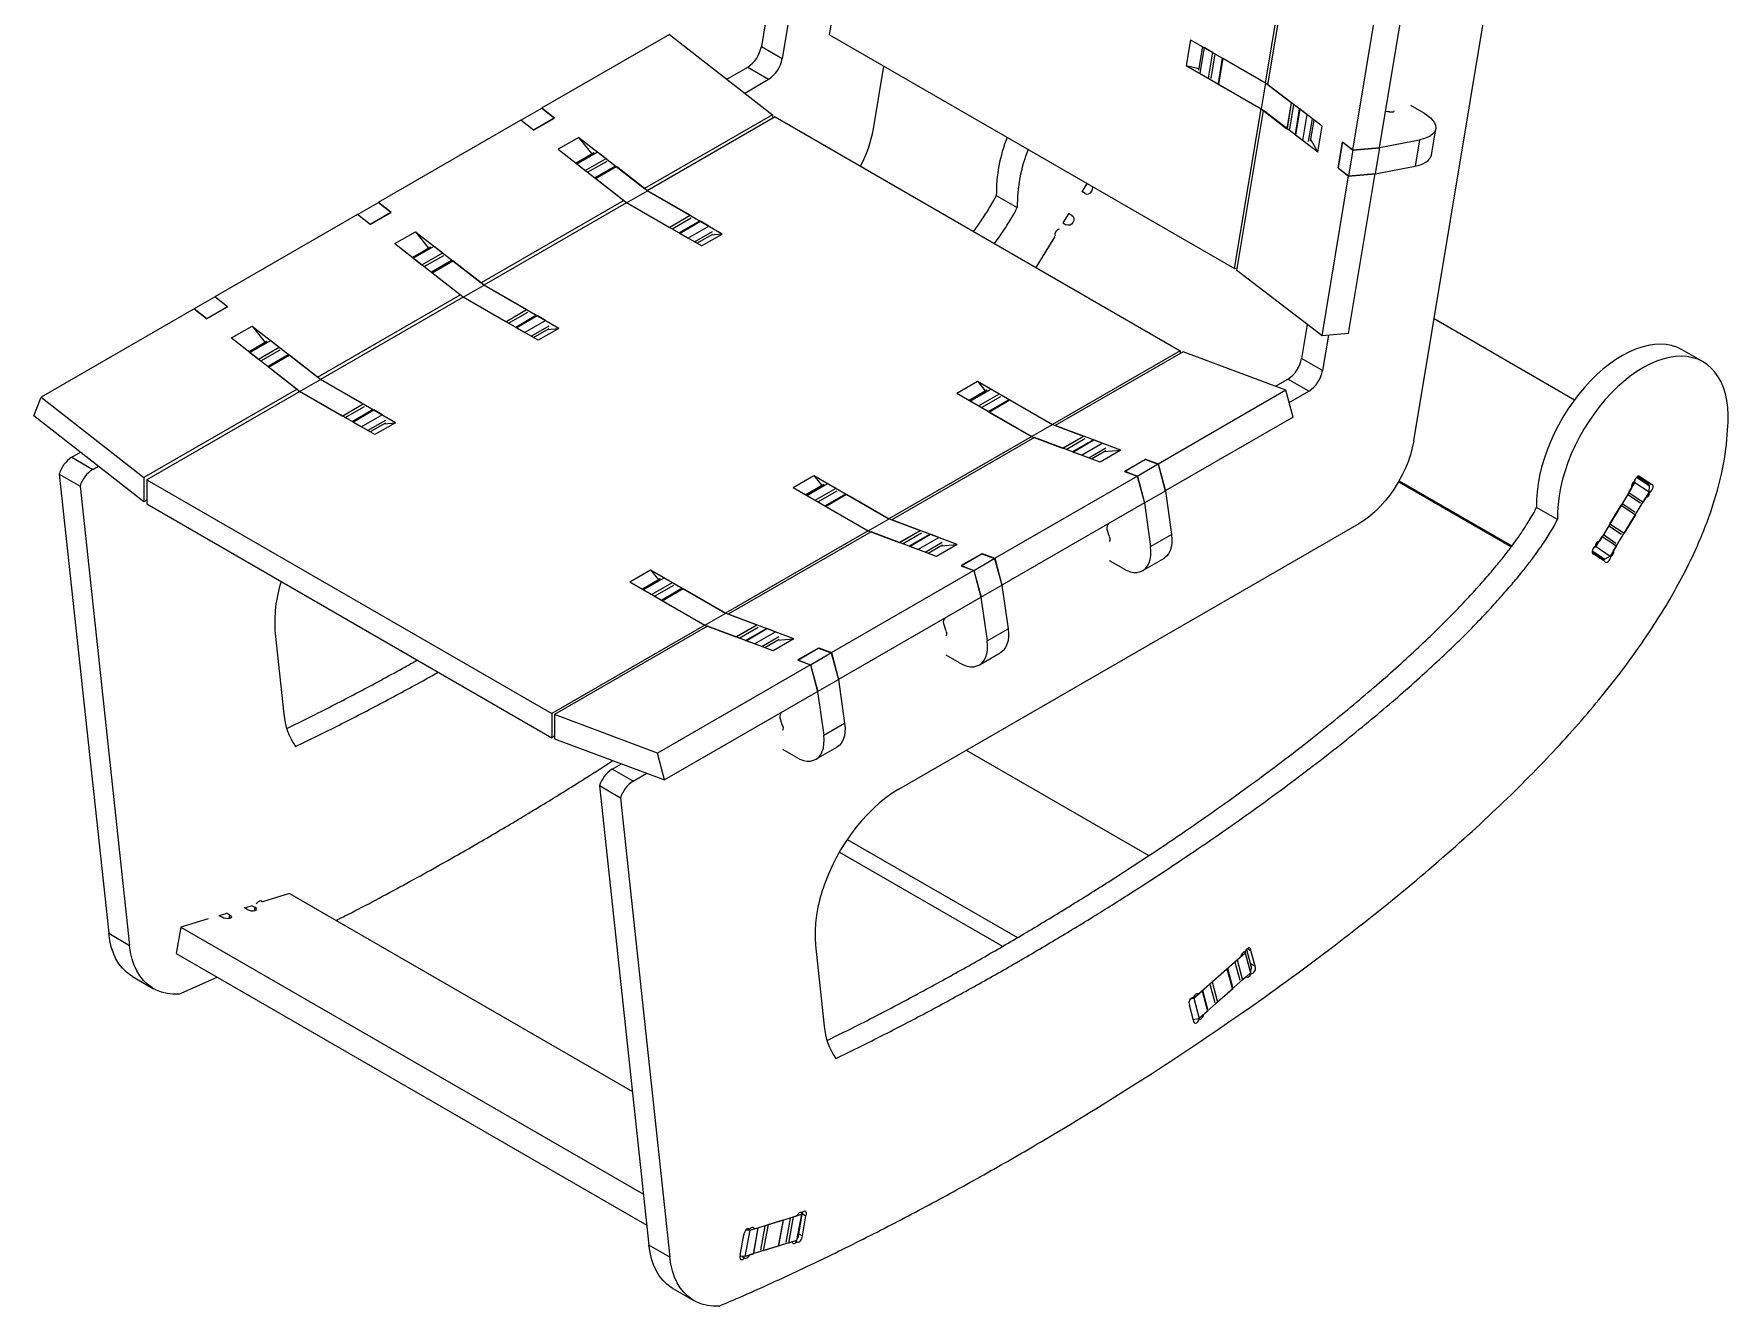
# Model space of a CAD drawing. Header units: millimetres. Extents: x 32 to 221, y 24 to 172.
# Drawn here: x 178.32 to 221.2, y 118.75 to 150.95 of the extents above; entities that cross this region are included whole.
import ezdxf

# ---------------------------------------------------------------- set-up
doc = ezdxf.new("R2010")
doc.units = ezdxf.units.MM

msp = doc.modelspace()

# ---------------------------------------------------------------- linework, layer by layer
at = {"color": 7, "linetype": 'Continuous', "lineweight": 15}
for p, q in [((213.24279, 140.65107), (216.36846, 159.43645)), ((198.456, 150.9295), (199.12933, 154.97624)), ((209.49117, 149.71112), (210.24242, 154.22615)), ((209.54969, 149.66625), (210.30094, 154.18128)), ((211.70462, 148.01391), (212.45588, 152.52895)), ((212.37346, 148.07096), (213.12472, 152.58599)), ((196.89466, 151.62203), (196.73022, 150.63373)), ((197.43598, 151.38193), (197.26055, 150.32757)), ((194.4074, 150.9405), (191.16885, 149.07092)), ((194.4074, 150.9405), (197.01147, 148.90697)), ((196.73022, 150.63373), (197.26055, 150.32757)), ((198.456, 150.9295), (208.70905, 145.01054)), ((207.59399, 150.80634), (207.4852, 150.1525)), ((207.59399, 150.80634), (209.49117, 149.71112)), ((207.8936, 150.63338), (207.79455, 150.03808)), ((207.93627, 150.61359), (207.82601, 149.95091)), ((207.93627, 150.61359), (208.1484, 150.49113)), ((195.85866, 149.8072), (196.38439, 150.1107)), ((196.38439, 150.1107), (196.91472, 149.80455)), ((199.56649, 148.54622), (199.83097, 150.13574)), ((207.4852, 150.1525), (209.38238, 149.05728)), ((207.4852, 150.1525), (207.80052, 150.07393)), ((208.1484, 150.49113), (208.03814, 149.82845)), ((208.3964, 150.34312), (208.2893, 149.69947)), ((208.41357, 150.33805), (208.30331, 149.67537)), ((208.41357, 150.33805), (209.49191, 149.71554)), ((196.30949, 149.45515), (196.91472, 149.80455)), ((207.82601, 149.95091), (208.03814, 149.82845)), ((208.30331, 149.67537), (209.38164, 149.05286)), ((209.49191, 149.71554), (209.38164, 149.05286)), ((209.49191, 149.71554), (210.14314, 149.21619)), ((210.92293, 148.6133), (209.54969, 149.66625)), ((190.64206, 148.76681), (191.17239, 149.07296)), ((190.96234, 148.5167), (191.49267, 148.82286)), ((191.48913, 148.82082), (190.96587, 148.51875)), ((191.48913, 148.82082), (191.16885, 149.07092)), ((191.49267, 148.82286), (191.17239, 149.07296)), ((197.01147, 148.90697), (193.77293, 147.03739)), ((197.08219, 148.85175), (193.84364, 146.98217)), ((197.01147, 148.90697), (197.01147, 148.81093)), ((197.08219, 148.85175), (207.33523, 142.93279)), ((208.70905, 145.01054), (209.38238, 149.05728)), ((208.76756, 144.96567), (209.44089, 149.01241)), ((209.38164, 149.05286), (210.03288, 148.55351)), ((210.81413, 147.95946), (209.44089, 149.01241)), ((210.14314, 149.21619), (210.03288, 148.55351)), ((210.14487, 149.20989), (210.03617, 148.55663)), ((210.34625, 149.05547), (210.23879, 148.40958)), ((210.35744, 149.05188), (210.24718, 148.3892)), ((210.53559, 148.91527), (210.35744, 149.05188)), ((210.53559, 148.91527), (210.42533, 148.2526)), ((212.52685, 148.99283), (212.6107, 148.9877)), ((213.506, 148.9429), (213.16775, 149.13817)), ((190.64559, 148.76885), (187.03228, 146.68293)), ((190.96234, 148.5167), (190.64206, 148.76681)), ((190.96587, 148.51875), (190.64559, 148.76885)), ((210.42533, 148.2526), (210.24718, 148.3892)), ((210.63194, 148.23846), (210.72018, 148.76876)), ((210.81413, 147.95946), (210.92293, 148.6133)), ((213.69052, 147.88657), (213.80079, 148.54925)), ((192.11347, 148.33326), (191.59022, 148.03119)), ((191.59022, 148.03119), (193.24967, 146.73532)), ((192.05563, 147.66295), (192.58596, 147.9691)), ((192.11347, 148.33326), (193.77293, 147.03739)), ((192.4451, 147.92072), (192.11347, 148.33326)), ((192.58596, 147.9691), (192.80125, 147.80098)), ((210.63723, 148.27024), (210.81413, 147.95946)), ((211.44032, 148.22155), (211.33006, 147.55888)), ((211.3308, 147.5633), (211.43959, 148.21714)), ((211.43959, 148.21714), (211.70462, 148.01391)), ((211.44032, 148.22155), (211.70536, 148.01833)), ((211.70536, 148.01833), (211.5951, 147.35566)), ((211.70462, 148.01391), (212.37346, 148.07096)), ((211.70536, 148.01833), (212.3742, 148.07538)), ((212.3742, 148.07538), (212.26394, 147.4127)), ((212.3742, 148.07538), (213.39061, 148.27152)), ((213.39061, 148.27152), (213.28035, 147.60885)), ((192.4889, 147.946), (192.03492, 147.68392)), ((192.05563, 147.66295), (192.27092, 147.49483)), ((192.27092, 147.49483), (192.80125, 147.80098)), ((193.02766, 147.60133), (192.51768, 147.30693)), ((192.52987, 147.29261), (193.0602, 147.59876)), ((192.53156, 147.29609), (193.0543, 147.59786)), ((193.84717, 146.98421), (193.0602, 147.59876)), ((211.33006, 147.55888), (211.5951, 147.35566)), ((211.3308, 147.5633), (211.59583, 147.36007)), ((212.26394, 147.4127), (213.28035, 147.60885)), ((193.31684, 146.67806), (192.52987, 147.29261)), ((204.84743, 146.95725), (204.97421, 147.16661)), ((210.9225, 143.31333), (211.59583, 147.36007)), ((211.59134, 143.37038), (212.26467, 147.41712)), ((211.5951, 147.35566), (212.26394, 147.4127)), ((211.59583, 147.36007), (212.26467, 147.41712)), ((186.50548, 146.37882), (187.03581, 146.68497)), ((187.35256, 146.43282), (187.03228, 146.68293)), ((187.35609, 146.43486), (187.03581, 146.68497)), ((193.24967, 146.73532), (189.63635, 144.6494)), ((193.32038, 146.6801), (189.70706, 144.59418)), ((193.31684, 146.67806), (193.84717, 146.98421)), ((194.39518, 146.05555), (193.31684, 146.67806)), ((195.21755, 145.58489), (193.32038, 146.6801)), ((195.74081, 145.88696), (193.84364, 146.98217)), ((194.92551, 146.3617), (193.84717, 146.98421)), ((202.67806, 146.8635), (203.20839, 146.55735)), ((204.92389, 146.91311), (204.84242, 146.96014)), ((186.50902, 146.38086), (182.8957, 144.29493)), ((186.82576, 146.12871), (186.50548, 146.37882)), ((186.8293, 146.13075), (186.50902, 146.38086)), ((186.82576, 146.12871), (187.35609, 146.43486)), ((187.35256, 146.43282), (186.8293, 146.13075)), ((194.39518, 146.05555), (194.92551, 146.3617)), ((204.36856, 146.16651), (204.51068, 146.40119)), ((204.58733, 146.35736), (204.50587, 146.40439)), ((204.58733, 146.35736), (204.60319, 146.34683)), ((187.45364, 145.6432), (187.9769, 145.94527)), ((187.9769, 145.94527), (189.63635, 144.6494)), ((187.9769, 145.94527), (188.30853, 145.53273)), ((195.16214, 146.20906), (194.64924, 145.91297)), ((194.66035, 145.90247), (195.19067, 146.20863)), ((194.87248, 145.78001), (194.66035, 145.90247)), ((194.87248, 145.78001), (195.40281, 146.08617)), ((195.09673, 145.65463), (195.50002, 145.88744)), ((195.40281, 146.08617), (195.19067, 146.20863)), ((195.21755, 145.58489), (195.74081, 145.88696)), ((195.74081, 145.88696), (195.45489, 145.86139)), ((204.15636, 145.82727), (203.68101, 145.04233)), ((204.36356, 146.1694), (204.44502, 146.12237)), ((187.45364, 145.6432), (189.11309, 144.34733)), ((188.35232, 145.55801), (187.89834, 145.29593)), ((187.91906, 145.27495), (188.44939, 145.58111)), ((188.13434, 145.10683), (188.66467, 145.41299)), ((188.44939, 145.58111), (188.66467, 145.41299)), ((187.91906, 145.27495), (188.13434, 145.10683)), ((188.89108, 145.21334), (188.3811, 144.91894)), ((188.3933, 144.90461), (188.92363, 145.21077)), ((188.39499, 144.9081), (188.91773, 145.20987)), ((189.7106, 144.59622), (188.92363, 145.21077)), ((208.70905, 145.01054), (208.77888, 145.03371)), ((210.9225, 143.31333), (208.76756, 144.96567)), ((189.18027, 144.29007), (188.3933, 144.90461)), ((189.18027, 144.29007), (189.7106, 144.59622)), ((191.60424, 143.49896), (189.70706, 144.59418)), ((190.78894, 143.97371), (189.7106, 144.59622)), ((182.36891, 143.99082), (182.89924, 144.29698)), ((183.21598, 144.04483), (182.8957, 144.29493)), ((183.21952, 144.04687), (182.89924, 144.29698)), ((189.11309, 144.34733), (185.49978, 142.2614)), ((189.1838, 144.29211), (185.57049, 142.20619)), ((190.25861, 143.66756), (189.18027, 144.29007)), ((191.08098, 143.19689), (189.1838, 144.29211)), ((182.37244, 143.99286), (178.4975, 141.75591)), ((182.68919, 143.74072), (182.36891, 143.99082)), ((182.69272, 143.74276), (182.37244, 143.99286)), ((182.68919, 143.74072), (183.21952, 144.04687)), ((183.21598, 144.04483), (182.69272, 143.74276)), ((190.25861, 143.66756), (190.78894, 143.97371)), ((191.02557, 143.82107), (190.51266, 143.52497)), ((190.52377, 143.51448), (191.0541, 143.82063)), ((190.7359, 143.39202), (191.26623, 143.69817)), ((191.26623, 143.69817), (191.0541, 143.82063)), ((213.75778, 143.74621), (217.3142, 141.69314)), ((183.31707, 143.2552), (183.84033, 143.55728)), ((183.31707, 143.2552), (184.97652, 141.95933)), ((183.84033, 143.55728), (185.49978, 142.2614)), ((183.84033, 143.55728), (184.17195, 143.14473)), ((190.7359, 143.39202), (190.52377, 143.51448)), ((190.96016, 143.26664), (191.36344, 143.49945)), ((191.60424, 143.49896), (191.08098, 143.19689)), ((191.31831, 143.4734), (191.60424, 143.49896)), ((210.54971, 143.59918), (210.40651, 142.73857)), ((211.59134, 143.37038), (210.9225, 143.31333)), ((211.08573, 143.32726), (210.93684, 142.43242)), ((184.21575, 143.17001), (183.76177, 142.90794)), ((183.78248, 142.88696), (184.31281, 143.19311)), ((183.78248, 142.88696), (183.99777, 142.71884)), ((183.99777, 142.71884), (184.5281, 143.02499)), ((184.75451, 142.82535), (184.24453, 142.53094)), ((184.25672, 142.51662), (184.78705, 142.82277)), ((184.25841, 142.52011), (184.78115, 142.82188)), ((184.31281, 143.19311), (184.5281, 143.02499)), ((185.57402, 142.20823), (184.78705, 142.82277)), ((207.33523, 142.93279), (204.09668, 141.06321)), ((207.40594, 142.90637), (204.1674, 141.03679)), ((207.33523, 142.93279), (207.33523, 142.86555)), ((210.01002, 141.9333), (207.40594, 142.90637)), ((220.56972, 142.64895), (220.03939, 142.9551)), ((185.04369, 141.90207), (184.25672, 142.51662)), ((210.93684, 142.43242), (210.40651, 142.73857)), ((184.97652, 141.95933), (181.10157, 139.72237)), ((185.04369, 141.90207), (185.57402, 142.20823)), ((187.46766, 141.11097), (185.57049, 142.20619)), ((186.65236, 141.58572), (185.57402, 142.20823)), ((201.67625, 141.85636), (202.19951, 142.15843)), ((202.01426, 141.65715), (202.54459, 141.9633)), ((202.19951, 142.15843), (204.09668, 141.06321)), ((202.19951, 142.15843), (202.39651, 141.91336)), ((202.54459, 141.9633), (202.75672, 141.84084)), ((209.74397, 142.03271), (210.06068, 142.21554)), ((210.59101, 141.90939), (210.06068, 142.21554)), ((178.31612, 141.28514), (178.4975, 141.75591)), ((178.4975, 141.75591), (181.10157, 139.72237)), ((185.04723, 141.90411), (181.17228, 139.66716)), ((186.12203, 141.27956), (185.04369, 141.90207)), ((186.9444, 140.8089), (185.04723, 141.90411)), ((186.12203, 141.27956), (186.65236, 141.58572)), ((201.67625, 141.85636), (203.57343, 140.76114)), ((202.4403, 141.93865), (201.98701, 141.67696)), ((202.01426, 141.65715), (202.22639, 141.53469)), ((202.22639, 141.53469), (202.75672, 141.84084)), ((202.99335, 141.6882), (202.48045, 141.39211)), ((202.49155, 141.38161), (203.02188, 141.68777)), ((203.02188, 141.68777), (204.10022, 141.06526)), ((210.01002, 141.9333), (206.77147, 140.06372)), ((210.1914, 141.25311), (210.01002, 141.9333)), ((210.09305, 141.62192), (210.59101, 141.90939)), ((181.10157, 139.10997), (178.31612, 141.28514)), ((186.88899, 141.43307), (186.37609, 141.13698)), ((186.3872, 141.12649), (186.91753, 141.43264)), ((186.59933, 141.00402), (186.3872, 141.12649)), ((186.59933, 141.00402), (187.12966, 141.31018)), ((186.82358, 140.87865), (187.22687, 141.11146)), ((187.12966, 141.31018), (186.91753, 141.43264)), ((187.46766, 141.11097), (186.9444, 140.8089)), ((187.18174, 141.0854), (187.46766, 141.11097)), ((202.49155, 141.38161), (203.56989, 140.7591)), ((210.1914, 141.25311), (206.95285, 139.38354)), ((203.57343, 140.76114), (199.96011, 138.67522)), ((203.64414, 140.73472), (200.03082, 138.6488)), ((203.56989, 140.7591), (204.10022, 141.06526)), ((203.56989, 140.7591), (204.35686, 140.46503)), ((205.30359, 140.11463), (203.64414, 140.73472)), ((204.10022, 141.06526), (204.88719, 140.77119)), ((205.82685, 140.4167), (204.1674, 141.03679)), ((204.35686, 140.46503), (204.88719, 140.77119)), ((204.3635, 140.46591), (204.88602, 140.76756)), ((205.12375, 140.67193), (204.60838, 140.37441)), ((204.61582, 140.36827), (205.14615, 140.67442)), ((205.36143, 140.59398), (205.14615, 140.67442)), ((179.27622, 140.23436), (179.49786, 140.36231)), ((204.8311, 140.28782), (204.61582, 140.36827)), ((204.8311, 140.28782), (205.36143, 140.59398)), ((205.08783, 140.19525), (205.45142, 140.40515)), ((205.82685, 140.4167), (205.30359, 140.11463)), ((205.40629, 140.3791), (205.82685, 140.4167)), ((178.95463, 139.81009), (179.48496, 139.50393)), ((178.95463, 139.81009), (180.20922, 128.18481)), ((179.27622, 140.23436), (179.80655, 139.92821)), ((179.80655, 139.92821), (179.94869, 140.01026)), ((205.9244, 139.87929), (206.45473, 140.18544)), ((205.9244, 139.87929), (206.24467, 139.75961)), ((206.45119, 140.1834), (205.92793, 139.88133)), ((205.92793, 139.88133), (206.24821, 139.76165)), ((206.24467, 139.75961), (206.775, 140.06576)), ((206.45119, 140.1834), (206.77147, 140.06372)), ((206.45473, 140.18544), (206.775, 140.06576)), ((206.77147, 140.06372), (206.95285, 139.38354)), ((206.775, 140.06576), (206.95639, 139.38558)), ((179.48496, 139.50393), (180.73955, 127.87865)), ((181.10157, 139.72237), (181.10157, 139.10997)), ((181.17228, 139.66716), (181.17228, 139.05475)), ((181.17228, 139.66716), (191.42533, 133.7482)), ((197.53967, 139.46837), (198.06293, 139.77044)), ((197.53967, 139.46837), (199.43685, 138.37315)), ((198.30373, 139.55065), (197.85043, 139.28897)), ((197.87768, 139.26916), (198.40801, 139.57531)), ((198.06293, 139.77044), (199.96011, 138.67522)), ((198.06293, 139.77044), (198.25993, 139.52537)), ((198.08981, 139.1467), (198.62014, 139.45285)), ((198.40801, 139.57531), (198.62014, 139.45285)), ((206.24821, 139.76165), (202.63489, 137.67573)), ((206.24467, 139.75961), (206.42606, 139.07943)), ((206.24821, 139.76165), (206.42959, 139.08147)), ((206.42606, 139.07943), (206.95639, 139.38558)), ((206.95639, 139.38558), (207.11163, 138.2793)), ((212.86084, 139.61693), (215.7129, 137.97047)), ((212.87435, 139.64057), (215.72931, 137.99244)), ((218.75854, 139.44986), (217.95196, 138.11796)), ((218.68691, 139.34273), (218.84233, 139.59936)), ((218.84233, 139.59936), (218.84433, 139.67073)), ((218.84233, 139.59936), (219.2035, 139.35943)), ((219.19168, 139.54748), (218.89978, 139.7414)), ((219.0828, 139.65202), (218.92694, 139.75557)), ((218.94027, 139.75837), (218.983, 139.73371)), ((219.25958, 139.54997), (218.983, 139.73371)), ((219.0828, 139.65202), (219.25958, 139.54997)), ((219.2035, 139.35943), (219.20781, 139.51322)), ((181.17228, 139.15079), (181.10157, 139.10997)), ((181.17228, 139.05475), (191.42533, 133.13579)), ((197.87768, 139.26916), (198.08981, 139.1467)), ((198.85677, 139.30021), (198.34387, 139.00411)), ((198.35498, 138.99362), (198.88531, 139.29977)), ((198.35498, 138.99362), (199.43332, 138.37111)), ((198.88531, 139.29977), (199.96365, 138.67726)), ((206.42959, 139.08147), (202.81628, 136.99555)), ((206.42606, 139.07943), (206.5813, 137.97315)), ((216.88468, 138.66219), (216.35435, 138.96835)), ((218.20805, 138.55199), (218.49283, 139.02224)), ((219.11008, 139.21632), (218.3035, 137.88442)), ((218.49283, 139.02224), (218.854, 138.7823)), ((218.84149, 138.84756), (218.52223, 139.05965)), ((218.68691, 139.34273), (219.04808, 139.10279)), ((219.2035, 139.35943), (219.04808, 139.10279)), ((219.20376, 139.3687), (219.22521, 139.35632)), ((199.43332, 138.37111), (199.96365, 138.67726)), ((199.96365, 138.67726), (200.75061, 138.38319)), ((201.69027, 138.02871), (200.03082, 138.6488)), ((200.20823, 131.83283), (211.85948, 138.55895)), ((218.20805, 138.55199), (218.56922, 138.31205)), ((218.854, 138.7823), (218.56922, 138.31205)), ((199.43685, 138.37315), (195.82354, 136.28723)), ((199.50756, 138.34673), (195.89425, 136.2608)), ((199.43332, 138.37111), (200.22028, 138.07704)), ((201.16701, 137.72664), (199.50756, 138.34673)), ((200.22028, 138.07704), (200.75061, 138.38319)), ((200.22693, 138.07792), (200.74945, 138.37956)), ((200.98718, 138.28394), (200.4718, 137.98642)), ((200.47924, 137.98028), (201.00957, 138.28643)), ((200.69453, 137.89983), (201.22486, 138.20598)), ((201.22486, 138.20598), (201.00957, 138.28643)), ((205.47411, 138.41837), (205.52463, 138.25597)), ((206.5813, 137.97315), (207.11163, 138.2793)), ((217.85854, 137.97486), (218.01396, 138.23149)), ((218.01396, 138.23149), (218.37513, 137.99156)), ((218.36263, 138.05682), (218.04337, 138.26891)), ((200.69453, 137.89983), (200.47924, 137.98028)), ((200.95125, 137.80726), (201.31485, 138.01716)), ((201.69027, 138.02871), (201.16701, 137.72664)), ((201.26972, 137.9911), (201.69027, 138.02871)), ((201.78782, 137.4913), (202.31815, 137.79745)), ((202.31462, 137.79541), (201.79136, 137.49334)), ((202.1081, 137.37162), (202.63843, 137.67777)), ((202.31462, 137.79541), (202.63489, 137.67573)), ((202.31815, 137.79745), (202.63843, 137.67777)), ((202.63489, 137.67573), (202.81628, 136.99555)), ((202.63843, 137.67777), (202.81981, 136.99759)), ((206.38489, 137.36731), (206.91522, 137.67346)), ((217.75888, 137.84434), (218.04163, 137.6565)), ((217.7674, 137.80456), (217.80247, 137.78432)), ((217.85854, 137.97486), (217.79437, 137.93813)), ((218.07904, 137.60058), (217.80247, 137.78432)), ((217.85854, 137.97486), (218.21972, 137.73493)), ((218.21972, 137.73493), (218.08377, 137.65712)), ((218.20896, 137.72877), (218.23165, 137.71568)), ((218.37513, 137.99156), (218.21972, 137.73493)), ((193.4031, 137.08037), (193.92636, 137.38244)), ((193.92636, 137.38244), (195.82354, 136.28723)), ((193.92636, 137.38244), (194.12336, 137.13738)), ((202.11164, 137.37366), (198.49832, 135.28774)), ((201.78782, 137.4913), (202.1081, 137.37162)), ((201.79136, 137.49334), (202.11164, 137.37366)), ((202.1081, 137.37162), (202.28948, 136.69143)), ((202.11164, 137.37366), (202.29302, 136.69347)), ((205.88493, 137.41682), (205.54668, 137.61209)), ((193.4031, 137.08037), (195.30028, 135.98516)), ((194.16715, 137.16266), (193.71386, 136.90098)), ((193.74111, 136.88116), (194.27144, 137.18732)), ((193.74111, 136.88116), (193.95324, 136.7587)), ((193.95324, 136.7587), (194.48357, 137.06486)), ((194.7202, 136.91221), (194.2073, 136.61612)), ((194.2184, 136.60563), (194.74873, 136.91178)), ((194.27144, 137.18732), (194.48357, 137.06486)), ((194.74873, 136.91178), (195.82707, 136.28927)), ((202.28948, 136.69143), (202.81981, 136.99759)), ((202.81981, 136.99759), (202.97505, 135.89131)), ((194.2184, 136.60563), (195.29674, 135.98311)), ((202.29302, 136.69347), (198.6797, 134.60755)), ((202.28948, 136.69143), (202.44472, 135.58515)), ((195.30028, 135.98516), (191.42533, 133.7482)), ((195.37099, 135.95873), (191.49604, 133.72178)), ((195.29674, 135.98311), (195.82707, 136.28927)), ((195.29674, 135.98311), (196.08371, 135.68905)), ((197.03044, 135.33864), (195.37099, 135.95873)), ((195.82707, 136.28927), (196.61404, 135.9952)), ((197.5537, 135.64071), (195.89425, 136.2608)), ((196.08371, 135.68905), (196.61404, 135.9952)), ((196.09035, 135.68993), (196.61287, 135.99157)), ((201.33754, 136.03038), (201.38805, 135.86798)), ((184.42507, 135.77668), (184.6461, 133.72852)), ((196.8506, 135.89595), (196.33523, 135.59842)), ((196.34267, 135.59228), (196.873, 135.89843)), ((196.55795, 135.51184), (196.34267, 135.59228)), ((196.55795, 135.51184), (197.08828, 135.81799)), ((196.81468, 135.41927), (197.17827, 135.62916)), ((197.08828, 135.81799), (196.873, 135.89843)), ((197.5537, 135.64071), (197.03044, 135.33864)), ((197.13314, 135.60311), (197.5537, 135.64071)), ((202.44472, 135.58515), (202.97505, 135.89131)), ((197.65125, 135.1033), (198.18158, 135.40946)), ((197.65125, 135.1033), (197.97153, 134.98362)), ((198.17804, 135.40741), (197.65478, 135.10534)), ((197.65478, 135.10534), (197.97506, 134.98566)), ((197.97153, 134.98362), (198.50186, 135.28978)), ((198.17804, 135.40741), (198.49832, 135.28774)), ((198.18158, 135.40946), (198.50186, 135.28978)), ((198.49832, 135.28774), (198.6797, 134.60755)), ((198.50186, 135.28978), (198.68324, 134.60959)), ((201.74836, 135.02882), (201.4101, 135.2241)), ((202.24832, 134.97932), (202.77865, 135.28547)), ((197.97506, 134.98566), (194.10012, 132.74871)), ((197.97153, 134.98362), (198.15291, 134.30344)), ((197.97506, 134.98566), (198.15644, 134.30548)), ((198.15644, 134.30548), (194.2815, 132.06852)), ((198.15291, 134.30344), (198.68324, 134.60959)), ((198.15291, 134.30344), (198.30815, 133.19716)), ((198.68324, 134.60959), (198.83848, 133.50331)), ((191.42533, 133.7482), (191.42533, 133.13579)), ((191.49604, 133.72178), (191.49604, 133.10937)), ((194.10012, 132.74871), (191.49604, 133.72178)), ((197.19743, 133.64034), (197.24794, 133.47794)), ((198.30815, 133.19716), (198.83848, 133.50331)), ((191.49604, 133.17661), (191.42533, 133.13579)), ((191.49604, 133.10937), (194.2815, 132.06852)), ((194.2815, 132.06852), (194.10012, 132.74871)), ((197.61178, 132.64083), (197.27353, 132.8361)), ((198.11174, 132.59132), (198.64207, 132.89748)), ((201.91735, 132.81948), (206.5372, 130.1525)), ((192.95251, 132.3392), (193.19008, 132.47635)), ((193.48284, 132.03305), (192.95251, 132.3392)), ((193.48284, 132.03305), (193.83397, 132.23575)), ((193.16125, 131.60878), (192.63092, 131.91493)), ((192.63092, 131.91493), (193.88551, 120.28965)), ((193.16125, 131.60878), (194.41584, 119.9835)), ((198.90408, 130.56235), (203.21109, 128.07597)), ((198.70474, 130.24338), (202.8375, 127.85759)), ((184.79042, 129.19157), (184.10165, 128.97868)), ((184.79042, 129.19157), (193.46527, 124.18369)), ((183.00917, 128.63263), (183.18742, 128.68773)), ((183.27049, 128.64957), (183.18902, 128.69661)), ((183.71819, 128.78795), (183.63672, 128.83498)), ((183.64618, 128.82952), (183.82443, 128.88462)), ((183.82603, 128.8935), (183.9075, 128.84646)), ((183.9075, 128.84646), (183.89088, 128.75424)), ((182.03533, 128.34002), (181.91535, 127.67423)), ((182.7241, 128.55291), (182.03533, 128.34002)), ((182.03533, 128.34002), (193.74632, 121.5794)), ((182.99971, 128.63809), (183.08118, 128.59106)), ((183.27049, 128.64957), (183.25387, 128.55735)), ((180.20922, 128.18481), (180.73955, 127.87865)), ((198.10136, 127.88153), (198.32239, 125.83337)), ((209.03727, 127.79912), (209.12386, 127.74914)), ((181.91535, 127.67423), (193.83092, 120.79551)), ((208.86295, 127.58399), (207.7986, 126.64196)), ((208.77296, 127.5128), (208.97804, 127.69431)), ((208.77296, 127.5128), (208.90955, 126.9999)), ((208.97804, 127.69431), (208.98971, 127.74664)), ((208.97804, 127.69431), (209.11463, 127.18141)), ((209.14119, 127.31387), (209.01661, 127.7817)), ((209.11196, 127.42362), (209.22845, 127.35637)), ((209.22845, 127.35637), (209.12386, 127.74914)), ((180.81621, 127.08835), (181.34654, 126.78219)), ((181.98478, 126.64448), (182.95722, 127.07277)), ((208.99589, 127.08477), (207.93154, 126.14274)), ((208.14106, 126.95351), (208.51685, 127.28612)), ((208.14106, 126.95351), (208.27764, 126.44062)), ((208.51685, 127.28612), (208.65343, 126.77322)), ((208.66457, 126.81333), (208.53633, 127.29491)), ((209.11463, 127.18141), (208.90955, 126.9999)), ((209.10725, 127.17488), (209.12744, 127.16323)), ((209.11463, 127.18141), (209.14136, 127.30131)), ((207.67986, 126.54532), (207.59493, 126.52177)), ((207.67986, 126.54532), (207.88495, 126.72684)), ((207.67986, 126.54532), (207.81645, 126.03242)), ((207.88495, 126.72684), (208.02153, 126.21394)), ((208.03267, 126.25405), (207.90443, 126.73563)), ((208.65343, 126.77322), (208.27764, 126.44062)), ((207.67064, 125.97759), (207.56604, 126.37036)), ((208.02153, 126.21394), (207.81645, 126.03242)), ((207.81645, 126.03242), (207.66707, 125.991)), ((207.78175, 126.0228), (207.81636, 126.00282)), ((197.62404, 121.02758), (196.55108, 120.69594)), ((197.53676, 121.00898), (197.41678, 120.34319)), ((197.53676, 121.00898), (197.7435, 121.07288)), ((197.7435, 121.07288), (197.62352, 120.40709)), ((197.65156, 120.47585), (197.76743, 121.11885)), ((197.73626, 121.11706), (197.75559, 121.10591)), ((197.7435, 121.07288), (197.75847, 121.10931)), ((197.76255, 121.09179), (197.86031, 121.03536)), ((197.76843, 120.52552), (197.86031, 121.03536)), ((196.19804, 120.04013), (196.28991, 120.54998)), ((196.43483, 120.66839), (196.31485, 120.0026)), ((196.43483, 120.66839), (196.33809, 120.67396)), ((196.41459, 120.70855), (196.43391, 120.6974)), ((196.43483, 120.66839), (196.64157, 120.73229)), ((196.64157, 120.73229), (196.52159, 120.0665)), ((196.53704, 120.08693), (196.65243, 120.72727)), ((196.89975, 120.8121), (196.77977, 120.1463)), ((196.89975, 120.8121), (197.27858, 120.92918)), ((197.27858, 120.92918), (197.1586, 120.26339)), ((197.17405, 120.28382), (197.28944, 120.92416)), ((197.67068, 120.58195), (197.76843, 120.52552)), ((194.41584, 119.9835), (193.88551, 120.28965)), ((197.50726, 120.37954), (196.4343, 120.04791)), ((197.1586, 120.26339), (196.77977, 120.1463)), ((197.62352, 120.40709), (197.41678, 120.34319)), ((197.59139, 120.39717), (197.62443, 120.37809)), ((197.62352, 120.40709), (197.65099, 120.47392)), ((197.65156, 120.47585), (197.65099, 120.47392)), ((196.31485, 120.0026), (196.18819, 120.0099)), ((196.23787, 120.00704), (196.30276, 119.96958)), ((196.52159, 120.0665), (196.31485, 120.0026)), ((194.49251, 119.19319), (195.02284, 118.88704))]:
    msp.add_line(p, q, dxfattribs=at)
at = {"color": 8, "linetype": 'Continuous', "lineweight": 15}
for p, q in [((207.89526, 150.63242), (207.79535, 150.03198)), ((208.21283, 150.44909), (208.10881, 149.82393)), ((210.20423, 149.16437), (210.10118, 148.54505)), ((210.67081, 148.80661), (210.57414, 148.22565)), ((192.03563, 147.68337), (192.49387, 147.94791)), ((192.33365, 147.45064), (192.82639, 147.73509)), ((194.46943, 146.01677), (194.95733, 146.29842)), ((195.03761, 145.68876), (195.49504, 145.95284)), ((187.89905, 145.29537), (188.3573, 145.55991)), ((188.19708, 145.06264), (188.68981, 145.34709)), ((190.33286, 143.62877), (190.82076, 143.91043)), ((190.90104, 143.30077), (191.35847, 143.56484)), ((183.76248, 142.90738), (184.22072, 143.17192)), ((184.0605, 142.67465), (184.55324, 142.9591)), ((186.19628, 141.24078), (186.68418, 141.52244)), ((201.98784, 141.67648), (202.44528, 141.94055)), ((202.30064, 141.49591), (202.78854, 141.77756)), ((186.76446, 140.91278), (187.22189, 141.17685)), ((204.44321, 140.43613), (204.92249, 140.71281)), ((205.01605, 140.22208), (205.44645, 140.47054)), ((197.85127, 139.28849), (198.3087, 139.55256)), ((198.16406, 139.10791), (198.65196, 139.38957)), ((218.88415, 139.72824), (219.20781, 139.51322)), ((218.66451, 139.29458), (218.98202, 139.08365)), ((200.30663, 138.04814), (200.78591, 138.32482)), ((218.18564, 138.50384), (218.50316, 138.29291)), ((200.87947, 137.83408), (201.30988, 138.08255)), ((217.76245, 137.87058), (218.08377, 137.65712)), ((193.71469, 136.90049), (194.17213, 137.16456)), ((194.02749, 136.71992), (194.51539, 137.00158)), ((196.17006, 135.66014), (196.64934, 135.93683)), ((196.7429, 135.44609), (197.1733, 135.69456)), ((208.71641, 127.45429), (208.83821, 126.99691)), ((209.01412, 127.77912), (209.14136, 127.30131)), ((208.0845, 126.89501), (208.2063, 126.43763)), ((197.45938, 120.97669), (197.34859, 120.36184)), ((197.76717, 121.11859), (197.65099, 120.47392)), ((196.82238, 120.7798), (196.71158, 120.16495))]:
    msp.add_line(p, q, dxfattribs=at)
at = {"color": 7, "linetype": 'Continuous', "lineweight": 15, "flags": 128}
for points in [[(212.63301, 148.97142), (212.59926, 148.97942), (212.57228, 148.99005)], [(212.75168, 149.00238), (212.74398, 148.9883), (212.72026, 148.97492), (212.68442, 148.96854), (212.65693, 148.96866)], [(213.506, 148.9429), (213.59443, 148.88619), (213.66881, 148.82638), (213.72782, 148.76453), (213.77039, 148.70176), (213.79574, 148.6392), (213.80344, 148.57798), (213.79334, 148.51919), (213.76561, 148.46389), (213.72077, 148.41309), (213.65961, 148.36769), (213.58324, 148.32852), (213.49303, 148.29627), (213.39061, 148.27152)], [(213.28035, 147.60885), (213.38277, 147.63359), (213.47298, 147.66584), (213.54935, 147.70502), (213.61051, 147.75042), (213.65535, 147.80122), (213.68308, 147.85651), (213.69052, 147.88657)], [(204.92389, 146.91311), (204.9668, 146.89884), (205.01472, 146.90519), (205.06003, 146.93115), (205.09554, 146.97259), (205.11562, 147.02295), (205.11708, 147.07422), (205.11462, 147.08556)], [(204.58733, 146.35736), (204.62082, 146.32753), (204.63821, 146.28348), (204.63676, 146.23221), (204.61668, 146.18185), (204.58116, 146.1404), (204.53585, 146.11445), (204.48794, 146.1081), (204.44502, 146.12237)], [(220.03939, 142.9551), (220.02483, 142.96334), (219.90187, 143.02133), (219.77068, 143.06327), (219.63205, 143.08892), (219.48679, 143.09814), (219.33577, 143.09085), (219.17987, 143.06711), (219.02003, 143.02707), (218.85718, 142.97094), (218.6923, 142.89907), (218.52635, 142.81189), (218.36032, 142.7099), (218.19518, 142.59371), (218.03193, 142.46401), (217.87152, 142.32157), (217.7149, 142.16722), (217.56299, 142.00189), (217.41671, 141.82655), (217.27691, 141.64223), (217.14441, 141.45004), (217.02001, 141.25109), (216.90444, 141.04658), (216.79839, 140.83772), (216.70247, 140.62573), (216.61727, 140.41187), (216.54327, 140.19741), (216.48093, 139.98361), (216.4306, 139.77175), (216.3926, 139.56307), (216.36713, 139.35881), (216.35436, 139.16018), (216.35435, 138.96835)], [(221.18465, 140.92129), (221.19954, 141.12095), (221.20169, 141.31399), (221.19105, 141.49929), (221.16771, 141.67574), (221.13179, 141.84229), (221.08351, 141.99797), (221.02316, 142.14185), (220.95109, 142.27308), (220.86774, 142.39088), (220.77358, 142.49456), (220.66918, 142.58351), (220.55516, 142.65719), (220.4322, 142.71517), (220.30101, 142.75712), (220.16238, 142.78277), (220.01712, 142.79198), (219.8661, 142.7847), (219.7102, 142.76096), (219.55036, 142.72091), (219.38751, 142.66479), (219.22263, 142.59292), (219.05668, 142.50573), (218.89065, 142.40374), (218.72551, 142.28756), (218.56226, 142.15786), (218.40185, 142.01542), (218.24523, 141.86107), (218.09332, 141.69574), (217.94704, 141.5204), (217.80724, 141.33608), (217.67474, 141.14388), (217.55034, 140.94494), (217.43477, 140.74043), (217.32872, 140.53156), (217.2328, 140.31957), (217.1476, 140.10571), (217.0736, 139.89125), (217.01126, 139.67746), (216.96093, 139.4656), (216.92293, 139.25692), (216.89746, 139.05266), (216.88469, 138.85402), (216.88468, 138.66219)], [(213.24279, 140.65107), (213.20771, 140.47733), (213.15989, 140.3009), (213.09978, 140.12345), (213.02795, 139.94664), (212.94509, 139.77215), (212.85197, 139.60162), (212.74947, 139.43668), (212.63856, 139.27887), (212.52029, 139.12969), (212.39578, 138.99054), (212.2662, 138.86275), (212.13278, 138.74752), (211.99678, 138.64593), (211.85948, 138.55895)], [(218.983, 139.73371), (218.96901, 139.7513), (218.94854, 139.75849), (218.92382, 139.7545), (218.89756, 139.73976), (218.87261, 139.71587), (218.85169, 139.68545), (218.83709, 139.6518), (218.83039, 139.61861)], [(219.22521, 139.35632), (219.25103, 139.37681), (219.27386, 139.40499), (219.29122, 139.43777), (219.30122, 139.4716), (219.30276, 139.50276), (219.29567, 139.52788), (219.28074, 139.54421), (219.25958, 139.54997)], [(207.11163, 138.2793), (207.1218, 138.16452), (207.11925, 138.05648), (207.10403, 137.95714), (207.07642, 137.86829), (207.03691, 137.79151), (206.98621, 137.72819), (206.92523, 137.67948), (206.91522, 137.67346)], [(205.88493, 137.41682), (205.97958, 137.36953), (206.07253, 137.33778), (206.1621, 137.32216), (206.24668, 137.32293), (206.32475, 137.34009), (206.3949, 137.37332), (206.45588, 137.42204), (206.50658, 137.48535), (206.54609, 137.56213), (206.5737, 137.65099), (206.58892, 137.75033), (206.59147, 137.85837), (206.5813, 137.97315)], [(217.83683, 137.97796), (217.81101, 137.95747), (217.78818, 137.9293), (217.77082, 137.89651), (217.76082, 137.86269), (217.75929, 137.83152), (217.76637, 137.8064), (217.78131, 137.79008), (217.80247, 137.78432)], [(217.95833, 137.68077), (217.96144, 137.68184), (217.98466, 137.69435)], [(218.07904, 137.60058), (218.09303, 137.58299), (218.1135, 137.5758), (218.13822, 137.57979), (218.16448, 137.59453), (218.18943, 137.61842), (218.21035, 137.64884), (218.22495, 137.68248), (218.23165, 137.71568)], [(201.74836, 135.02882), (201.84301, 134.98153), (201.93595, 134.94979), (202.02552, 134.93416), (202.1101, 134.93494), (202.18817, 134.95209), (202.25833, 134.98533), (202.3193, 135.03404), (202.37, 135.09736), (202.40951, 135.17414), (202.43713, 135.263), (202.45234, 135.36234), (202.45489, 135.47037), (202.44472, 135.58515)], [(202.97505, 135.89131), (202.98522, 135.77652), (202.98268, 135.66849), (202.96746, 135.56915), (202.93984, 135.48029), (202.90033, 135.40351), (202.84963, 135.3402), (202.78866, 135.29148), (202.77865, 135.28547)], [(197.26697, 133.45169), (197.26646, 133.45259), (197.24732, 133.47993)], [(198.83848, 133.50331), (198.84865, 133.38853), (198.8461, 133.2805), (198.83088, 133.18116), (198.80327, 133.0923), (198.76376, 133.01552), (198.71306, 132.9522), (198.65208, 132.90349), (198.64207, 132.89748)], [(197.61178, 132.64083), (197.70643, 132.59354), (197.79938, 132.56179), (197.88895, 132.54617), (197.97353, 132.54694), (198.0516, 132.5641), (198.12175, 132.59734), (198.18273, 132.64605), (198.23343, 132.70937), (198.27294, 132.78615), (198.30055, 132.875), (198.31577, 132.97434), (198.31832, 133.08238), (198.30815, 133.19716)], [(200.20823, 131.83283), (200.04567, 131.73178), (199.88406, 131.61692), (199.72436, 131.48893), (199.56751, 131.34854), (199.41442, 131.1966), (199.266, 131.034), (199.12313, 130.86168), (198.98663, 130.68067), (198.85732, 130.49203), (198.73596, 130.29687), (198.62325, 130.09633), (198.51987, 129.89161), (198.42641, 129.68389), (198.34344, 129.4744), (198.27143, 129.26437), (198.21081, 129.05505), (198.16194, 128.84766), (198.12511, 128.64341), (198.10052, 128.44352), (198.08833, 128.24915), (198.08861, 128.06145), (198.10136, 127.88153)], [(183.71819, 128.78795), (183.76266, 128.76784), (183.81561, 128.75526), (183.86865, 128.75222), (183.91334, 128.75919), (183.9426, 128.77508), (183.95178, 128.79735), (183.93943, 128.82247), (183.9075, 128.84646)], [(183.95227, 128.93251), (183.96953, 128.96084), (183.99811, 128.99131), (184.02915, 129.0095), (184.05792, 129.01265), (184.08003, 129.00026), (184.09183, 128.97565)], [(183.27049, 128.64957), (183.30242, 128.62559), (183.31477, 128.60046), (183.30559, 128.57819), (183.27633, 128.5623), (183.23164, 128.55533), (183.17861, 128.55837), (183.12565, 128.57095), (183.08118, 128.59106)], [(180.81621, 127.08835), (180.76998, 127.11674), (180.65928, 127.20025), (180.5591, 127.29955), (180.47007, 127.41398), (180.39275, 127.54283), (180.32763, 127.68528), (180.27513, 127.84043), (180.23557, 128.00729), (180.20922, 128.18481)], [(181.98478, 126.64448), (181.83324, 126.64328), (181.68812, 126.65946), (181.55035, 126.69289), (181.42081, 126.74337), (181.30031, 126.81058), (181.18961, 126.8941), (181.08943, 126.99339), (181.0004, 127.10783), (180.92308, 127.23668), (180.85796, 127.37913), (180.80546, 127.53428), (180.7659, 127.70114), (180.73955, 127.87865)], [(209.12386, 127.74914), (209.12194, 127.77828), (209.11159, 127.80019), (209.09395, 127.81247), (209.07093, 127.81379), (209.04504, 127.80401), (209.01911, 127.78418), (208.99597, 127.75647), (208.97813, 127.72391)], [(208.99589, 127.08477), (209.00885, 127.07571), (209.02488, 127.07252), (209.04303, 127.07538), (209.06224, 127.08413), (209.08137, 127.09825), (209.0993, 127.1169), (209.11496, 127.139), (209.12744, 127.16323)], [(209.14119, 127.31387), (209.14185, 127.3104), (209.14136, 127.30131)], [(207.7986, 126.64196), (207.78564, 126.65102), (207.76961, 126.65421), (207.75145, 126.65135), (207.73225, 126.6426), (207.71311, 126.62848), (207.69519, 126.60983), (207.67953, 126.58773), (207.66705, 126.5635)], [(207.67064, 125.97759), (207.67255, 125.94845), (207.6829, 125.92654), (207.70054, 125.91426), (207.72356, 125.91294), (207.74945, 125.92273), (207.77538, 125.94255), (207.79852, 125.97026), (207.81636, 126.00282)], [(197.75559, 121.10591), (197.74264, 121.11499), (197.72662, 121.1182), (197.70847, 121.11536), (197.68927, 121.10663), (197.67013, 121.09253), (197.6522, 121.07389), (197.63653, 121.0518), (197.62404, 121.02758)], [(197.86031, 121.03536), (197.87092, 121.06923), (197.87312, 121.10073), (197.86667, 121.12642), (197.85229, 121.14349), (197.83153, 121.15009), (197.80666, 121.1455), (197.78039, 121.13022), (197.75559, 121.10591)], [(196.43391, 120.6974), (196.41546, 120.70834), (196.39193, 120.70823), (196.36588, 120.69708), (196.34015, 120.67611), (196.31756, 120.64761), (196.30055, 120.61467), (196.29099, 120.5809), (196.28991, 120.54998)], [(196.55108, 120.69594), (196.54637, 120.71485), (196.53727, 120.72928), (196.52434, 120.73838), (196.50833, 120.74162), (196.49019, 120.73881), (196.47099, 120.7301), (196.45185, 120.71602), (196.43391, 120.6974)], [(197.62443, 120.37809), (197.64288, 120.36715), (197.66641, 120.36726), (197.69246, 120.37841), (197.71819, 120.39938), (197.74079, 120.42788), (197.7578, 120.46082), (197.76736, 120.49459), (197.76843, 120.52552)], [(194.49251, 119.19319), (194.44627, 119.22158), (194.33558, 119.3051), (194.2354, 119.40439), (194.14636, 119.51882), (194.06904, 119.64768), (194.00392, 119.79013), (193.95142, 119.94528), (193.91187, 120.11214), (193.88551, 120.28965)], [(197.50726, 120.37954), (197.51198, 120.36064), (197.52107, 120.34621), (197.534, 120.33711), (197.55001, 120.33387), (197.56815, 120.33668), (197.58736, 120.34539), (197.60649, 120.35947), (197.62443, 120.37809)], [(195.66107, 118.74932), (195.50953, 118.74813), (195.36441, 118.7643), (195.22664, 118.79773), (195.0971, 118.84822), (194.9766, 118.91543), (194.86591, 118.99895), (194.76573, 119.09824), (194.67669, 119.21267), (194.59937, 119.34152), (194.53425, 119.48398), (194.48175, 119.63913), (194.4422, 119.80599), (194.41584, 119.9835)], [(196.19804, 120.04013), (196.18743, 120.00626), (196.18523, 119.97476), (196.19168, 119.94908), (196.20606, 119.932), (196.22682, 119.9254), (196.25169, 119.92999), (196.27795, 119.94527), (196.30276, 119.96958)], [(196.30276, 119.96958), (196.3157, 119.9605), (196.33172, 119.95729), (196.34987, 119.96013), (196.36908, 119.96886), (196.38821, 119.98296), (196.40614, 120.0016), (196.42181, 120.02369), (196.4343, 120.04791)]]:
    msp.add_lwpolyline(points, dxfattribs=at)
at = {"color": 7, "linetype": 'Continuous', "lineweight": 15}
for centre, radius, start, end in [((195.95875, 150.76798), 0.78307, 302.926463, 350.127985), ((196.48908, 150.46183), 0.78307, 302.926463, 350.127985), ((212.6085, 148.94776), 0.04001, 24.944997, 86.846626), ((196.50578, 149.09174), 3.10895, 331.483312, 349.894082), ((206.5867, 146.89839), 3.90879, 158.445256, 180.511372), ((207.11703, 146.59224), 3.90879, 158.445256, 180.511372), ((204.30889, 145.86993), 0.14832, 105.742809, 191.859538), ((209.63504, 142.87283), 0.78307, 302.926463, 350.127985), ((210.16537, 142.56667), 0.78307, 302.926463, 350.127985), ((179.69709, 139.58133), 0.7769, 122.801898, 162.875918), ((180.22742, 139.27518), 0.7769, 122.801898, 162.875918), ((218.91044, 139.48486), 0.15587, 120.898723, 192.975449), ((219.0538, 139.59716), 0.07282, 355.054303, 28.389607), ((219.16933, 139.51603), 0.03859, 355.833815, 54.605039), ((219.0745, 139.36292), 0.15085, 283.642228, 357.49333), ((205.62589, 138.44467), 0.15404, 133.667452, 189.832214), ((205.56644, 138.26634), 0.04308, 193.925668, 242.691332), ((205.46224, 138.15954), 0.1011, 326.63439, 33.36561), ((217.98753, 137.97137), 0.15085, 103.642164, 177.492958), ((218.15161, 137.84942), 0.15587, 300.899169, 12.976373), ((218.06221, 137.69035), 0.03961, 238.694311, 302.975544), ((187.77091, 136.06299), 3.35807, 162.1746, 184.891), ((201.48932, 136.05668), 0.15404, 133.667432, 189.832282), ((201.42987, 135.87835), 0.04308, 193.925867, 242.691254), ((201.32566, 135.77155), 0.1011, 326.63439, 33.36561), ((186.27808, 133.85449), 1.63683, 184.413755, 215.183935), ((197.34921, 133.66665), 0.15404, 133.667452, 189.832214), ((197.28926, 133.48803), 0.04254, 193.711912, 248.286152), ((197.18909, 133.38355), 0.1011, 326.63439, 33.36561), ((193.37338, 131.68618), 0.7769, 122.801898, 162.875918), ((193.90371, 131.38003), 0.7769, 122.801898, 162.875918), ((209.01359, 127.57735), 0.15078, 103.599931, 177.476911), ((209.10138, 127.29984), 0.13908, 280.80109, 23.983449), ((207.69311, 126.42689), 0.13908, 100.80215, 203.983199), ((207.7809, 126.14938), 0.15079, 283.601743, 357.475992), ((199.95437, 125.95934), 1.63683, 184.413755, 215.183935)]:
    msp.add_arc(centre, radius, start, end, dxfattribs=at)
for points, knots in [([(202.10235, 145.95367), (202.11471, 145.97014), (202.1795, 146.05649), (202.28474, 146.20779), (202.41096, 146.3972), (202.51801, 146.57001), (202.606, 146.72193), (202.65641, 146.82096), (202.67806, 146.8635)], [0, 0, 0, 0, 0.05789074, 0.30350617, 0.51401417, 0.69124161, 0.86736925, 1, 1, 1, 1]), ([(202.63268, 145.64751), (202.64504, 145.66399), (202.70983, 145.75034), (202.81507, 145.90164), (202.94129, 146.09105), (203.04834, 146.26386), (203.13633, 146.41578), (203.18674, 146.51481), (203.20839, 146.55735)], [0, 0, 0, 0, 0.05789074, 0.30350617, 0.51401417, 0.69124161, 0.86736925, 1, 1, 1, 1]), ([(195.66107, 118.74932), (196.13394, 118.94944), (196.60882, 119.15882), (197.55908, 119.59301), (198.03447, 119.81782), (198.98262, 120.28009), (199.45537, 120.51755), (200.39541, 121.0026), (200.86269, 121.25019), (201.7893, 121.75324), (202.24861, 122.0087), (203.15706, 122.52547), (203.60618, 122.78679), (204.9354, 123.5768), (205.79719, 124.1115), (207.45975, 125.18511), (208.26054, 125.72403), (209.79263, 126.79726), (210.52393, 127.33158), (211.91182, 128.38927), (212.56842, 128.91267), (213.80444, 129.94426), (214.38388, 130.45246), (215.46541, 131.45101), (215.96751, 131.94137), (216.89597, 132.90271), (217.32234, 133.37371), (218.1022, 134.29551), (218.45571, 134.74632), (219.09348, 135.62718), (219.37777, 136.05724), (219.88103, 136.89579), (220.10002, 137.30429), (220.47638, 138.09827), (220.63377, 138.48376), (220.88991, 139.22912), (220.98867, 139.58901), (221.1293, 140.27902), (221.17119, 140.60915), (221.18465, 140.92129)], [0, 0, 0, 0, 0.03125, 0.03125, 0.0625, 0.0625, 0.09375, 0.09375, 0.125, 0.125, 0.15625, 0.15625, 0.1875, 0.1875, 0.25, 0.25, 0.3125, 0.3125, 0.375, 0.375, 0.4375, 0.4375, 0.5, 0.5, 0.5625, 0.5625, 0.625, 0.625, 0.6875, 0.6875, 0.75, 0.75, 0.8125, 0.8125, 0.875, 0.875, 0.9375, 0.9375, 1, 1, 1, 1]), ([(198.39491, 125.47509), (198.66045, 125.60535), (199.29211, 125.91522), (200.28752, 126.434), (201.37455, 127.02156), (202.44512, 127.62453), (203.49438, 128.23778), (204.51804, 128.85798), (205.48595, 129.46517), (206.39665, 130.05558), (207.24935, 130.62593), (208.06995, 131.19225), (208.85654, 131.75258), (209.60747, 132.30499), (210.32125, 132.84767), (210.99662, 133.37887), (211.63245, 133.89682), (212.22781, 134.39986), (212.78197, 134.88616), (213.29433, 135.3541), (213.75663, 135.79424), (214.17033, 136.20538), (214.53727, 136.58625), (214.8669, 136.94443), (215.15972, 137.27847), (215.41266, 137.58209), (215.62811, 137.85488), (215.80885, 138.09649), (215.96125, 138.31239), (216.08721, 138.5021), (216.19431, 138.67484), (216.28229, 138.82678), (216.3327, 138.92581), (216.35435, 138.96835)], [0, 0, 0, 0, 0.04316999, 0.1026916, 0.16154938, 0.21948522, 0.27625552, 0.33165282, 0.38548397, 0.43331293, 0.47956937, 0.52415396, 0.56697521, 0.60795552, 0.64702699, 0.68413111, 0.71922038, 0.75225352, 0.78320095, 0.81203762, 0.83875066, 0.86198455, 0.88332655, 0.90278541, 0.92037872, 0.93613582, 0.94936763, 0.96103781, 0.97119556, 0.97990141, 0.98723088, 0.99451488, 1, 1, 1, 1]), ([(198.61658, 125.01619), (198.98497, 125.19662), (199.71946, 125.55637), (200.81784, 126.12758), (201.90489, 126.71548), (202.97545, 127.31836), (204.02471, 127.93164), (205.04837, 128.55183), (206.01628, 129.15902), (206.92698, 129.74943), (207.77968, 130.31978), (208.60028, 130.8861), (209.38687, 131.44642), (210.1378, 131.99883), (210.85158, 132.54152), (211.52695, 133.07272), (212.16278, 133.59067), (212.75814, 134.0937), (213.3123, 134.58001), (213.82466, 135.04795), (214.28696, 135.48808), (214.70066, 135.89923), (215.0676, 136.28009), (215.39723, 136.63828), (215.69005, 136.97231), (215.94299, 137.27594), (216.15844, 137.54873), (216.33918, 137.79034), (216.49158, 138.00623), (216.61754, 138.19594), (216.72464, 138.36869), (216.81262, 138.52063), (216.86303, 138.61966), (216.88468, 138.6622)], [0, 0, 0, 0, 0.05890793, 0.11745052, 0.17534021, 0.23232312, 0.28815966, 0.34264579, 0.39559153, 0.4426338, 0.48812941, 0.53198067, 0.5740976, 0.61440386, 0.65283269, 0.68932652, 0.72383864, 0.75632845, 0.78676686, 0.81512923, 0.84140288, 0.86425463, 0.8852456, 0.90438439, 0.92168833, 0.93718625, 0.95020044, 0.96167866, 0.97166934, 0.98023199, 0.98744091, 0.9946051, 1, 1, 1, 1]), ([(184.71862, 133.37024), (184.98416, 133.50045), (185.61582, 133.81018), (186.61125, 134.33031), (187.44624, 134.77757), (187.91453, 135.04228), (188.01978, 135.10177)], [0, 0, 0, 0, 0.24169405, 0.57493516, 0.90445979, 1, 1, 1, 1]), ([(184.94029, 132.91134), (185.30867, 133.09168), (186.04316, 133.45124), (187.14156, 134.02386), (187.97658, 134.47143), (188.44486, 134.73613), (188.55011, 134.79562)], [0, 0, 0, 0, 0.30661351, 0.61132546, 0.9126391, 1, 1, 1, 1]), ([(185.96567, 128.51312), (186.0651, 128.56283), (186.63231, 128.84642), (187.6609, 129.39892), (188.94465, 130.11064), (190.10734, 130.78455), (191.14875, 131.40909), (192.10141, 131.99745), (192.70615, 132.38674), (192.97197, 132.55786)], [0, 0, 0, 0, 0.04264332, 0.24327016, 0.44033141, 0.59210738, 0.74079069, 0.88605849, 1, 1, 1, 1])]:
    msp.add_open_spline(points, degree=3, knots=knots, dxfattribs=at)

doc.saveas('drawing.dxf')
